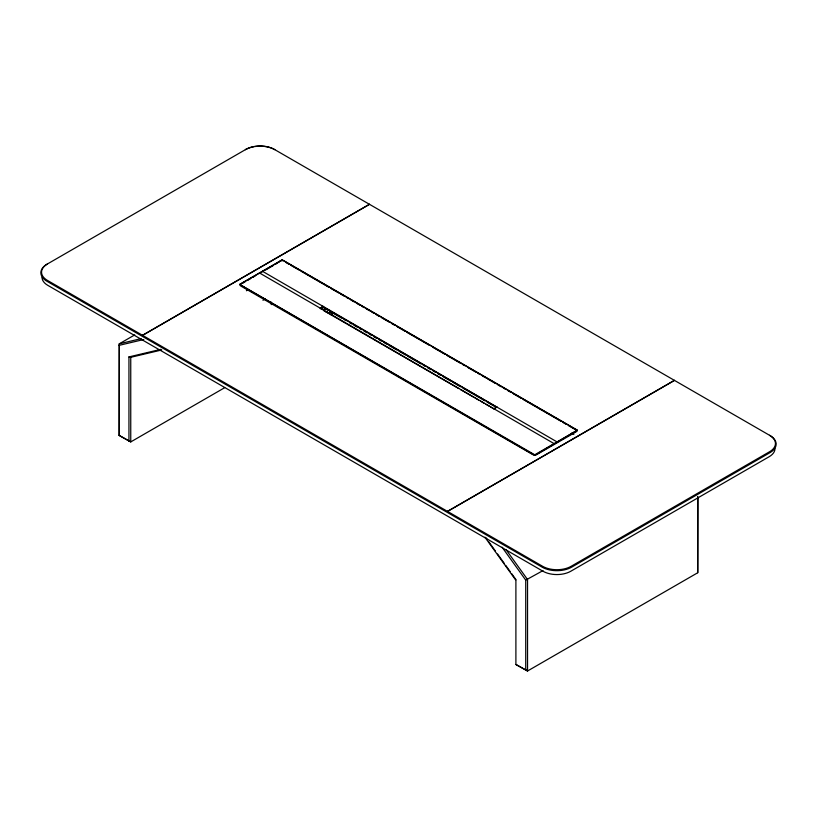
<?xml version="1.0" encoding="UTF-8"?>
<svg xmlns="http://www.w3.org/2000/svg" width="817" height="817" viewBox="0 0 817 817"><rect width="100%" height="100%" fill="white"/><g stroke="black" fill="none" stroke-linecap="round" stroke-linejoin="round"><path stroke-width="1.23" d="M484.91 537.198L515.895 580.315L515.895 664.476L527.537 671.002L697.728 572.748L697.892 497.216M224.685 387.687L130.751 441.915L119.108 435.39L119.272 343.824L134.744 334.899M142.515 335.297L369.437 204.281M142.597 335.348L369.519 204.332M239.616 284.398L282.253 259.786L577.384 430.181L534.747 455.355L239.616 284.398L534.747 454.793L577.384 430.181M240.933 283.826L280.282 261.113A2.778 1.603 0 0 1 284.214 261.113L576.067 429.609A2.778 1.603 0 0 1 576.067 431.887L536.718 454.599A2.778 1.603 0 0 1 532.786 454.599L240.933 286.103A2.778 1.603 0 0 1 240.688 283.989M242.925 283.06L245.131 281.783M247.337 280.507L250.645 278.597M252.841 277.331L255.047 276.054M261.43 272.378L259.459 273.511L259.459 272.939L554.59 443.907M265.719 269.896L273.429 265.443M275.635 264.167L282.253 259.786M246.417 290.75L248.623 289.473M262.951 300.268L265.157 299.002M321.112 307.968L323.072 306.835M320.948 309.01L323.981 307.335M326.351 308.703L323.399 310.429L336.829 318.181M323.481 310.48L326.432 308.755M325.86 311.849L328.894 310.174M328.322 313.268L331.355 311.594L328.403 313.32M119.108 435.39L130.751 441.915L130.751 357.305L161.725 349.972M333.734 312.962L330.783 314.668L333.816 313.013M490.476 406.886L493.928 408.878L495.888 407.744M447.481 511.371L674.403 380.354M447.563 511.422L674.485 380.395M543.009 570.603L525.729 580.121L525.729 670.154M515.895 664.476L527.537 671.002L527.537 579.539L506.152 549.78M141.208 338.626L119.272 343.824L119.272 435.287M119.108 345.356L143.761 339.515M128.943 441.068L128.943 356.917L160.908 349.339M128.943 356.917L130.751 357.305M285.562 262.267L288.881 264.187M291.087 265.454L298.828 269.927M301.044 271.203L328.679 287.155M330.885 288.432L338.626 292.905M340.832 294.181L344.151 296.091M346.357 297.368L348.573 298.644M350.779 299.921L354.098 301.83M356.304 303.107L359.623 305.027M361.839 306.304L364.045 307.58M366.261 308.857L369.57 310.766M371.786 312.043L373.992 313.32M376.208 314.596L379.517 316.516M381.733 317.793L389.474 322.255M391.68 323.532L394.999 325.452M397.205 326.729L404.946 331.191M407.152 332.468L429.262 345.234M432.581 347.143L444.734 354.17M446.95 355.446L460.216 363.095M462.422 364.372L464.638 365.648M467.947 367.568L475.688 372.031M477.894 373.308L480.11 374.584M482.316 375.861L485.635 377.781M487.851 379.057L495.582 383.52M497.798 384.797L501.107 386.717M503.323 387.993L505.529 389.27M507.745 390.536L511.064 392.456M513.27 393.733L521.011 398.196M523.217 399.472L560.799 421.174M563.015 422.45L566.324 424.36M568.54 425.637L577.384 430.743M571.645 433.112L573.861 434.389M322.102 306.273L496.879 407.172L496.879 406.611L493.928 408.878M324.175 308.04L326.371 309.306M329.68 311.216L341.772 318.201M343.977 319.467L346.173 320.734M349.472 322.644L351.678 323.91M353.873 325.186L357.172 327.086M359.378 328.363L361.574 329.629M363.779 330.895L367.078 332.805M369.274 334.071L371.48 335.348M373.675 336.614L376.974 338.524M379.18 339.79L381.376 341.057M383.571 342.333L386.88 344.233M389.076 345.509L396.776 349.952M398.972 351.218L405.579 355.027M407.775 356.304L420.98 363.922M423.175 365.189L425.371 366.465M427.577 367.732L430.876 369.641M433.071 370.908L435.277 372.174M437.473 373.451L440.772 375.35M442.977 376.627L450.678 381.069M452.873 382.336L460.574 386.788M462.779 388.055L484.777 400.759M486.973 402.025L494.673 406.478M337.727 318.701L346.786 323.93M347.623 324.41L352.311 327.117M353.128 327.586L362.258 332.866M363.024 333.305L372.205 338.606M372.92 339.024L399.329 354.261M399.84 354.558L414.719 363.156M415.312 363.494L424.626 368.865M425.259 369.233L458.725 388.555M460.635 389.658L474.126 397.45M475.004 397.961L478.527 399.993M480.529 401.147L484.021 403.159M486.054 404.333L489.526 406.335M502.067 547.186L525.729 580.121M485.686 537.494L487.167 539.557M488.648 541.62L495.316 550.903M497.543 553.997L504.201 563.27M505.692 565.333L510.135 571.522M511.616 573.585L516.058 579.764M697.728 496.522L697.728 572.748M557.541 442.201L262.41 271.244L262.41 271.806M534.747 454.793L534.747 455.355M323.072 307.396L323.072 306.263L320.121 308.54M271.264 302.096L271.264 304.629M774.986 448.635A19.71 11.377 0 0 1 769.216 456.683L570.828 571.226A19.71 11.377 0 0 1 542.948 571.226L47.784 285.347A19.71 11.377 0 0 1 42.014 277.3M245.355 149.695A20.864 12.051 0 0 1 253.842 146.723M254.71 146.57A20.864 12.051 0 0 1 274.869 149.695M769.543 435.287A20.17 11.642 0 0 1 769.543 451.76L571.154 566.304A20.17 11.642 0 0 1 542.621 566.304L47.457 280.425A20.17 11.642 0 0 1 47.457 263.952M245.846 149.409L46.967 264.238A20.864 12.051 0 0 0 46.967 281.273L542.131 567.151A20.864 12.051 0 0 0 571.645 567.151L770.033 452.618A20.864 12.051 0 0 0 770.033 435.573L274.379 149.409A20.17 11.642 0 0 0 245.846 149.409"/></g></svg>
